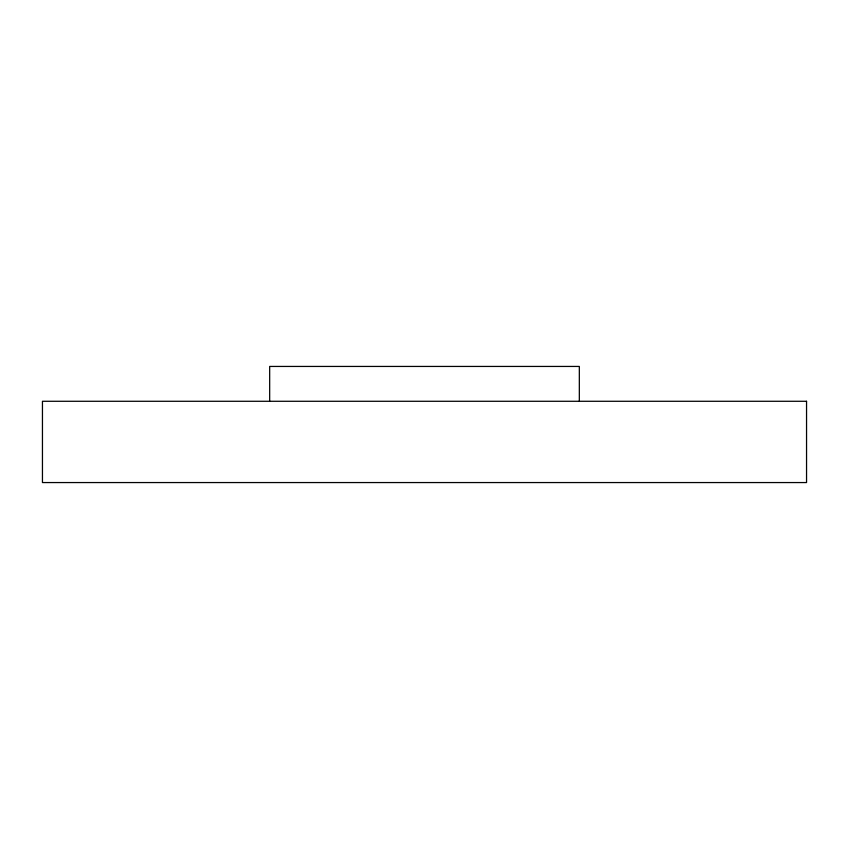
<?xml version="1.0" encoding="UTF-8"?>
<svg xmlns="http://www.w3.org/2000/svg" width="849" height="849" viewBox="0 0 849 849"><rect width="100%" height="100%" fill="white"/><g stroke="black" fill="none" stroke-linecap="round" stroke-linejoin="round"><path stroke-width="1.27" d="M579.326 401.28L579.326 366.439L269.674 366.439L269.674 401.28M806.55 401.28L42.45 401.28L42.45 482.561L806.55 482.561L806.55 401.28"/></g></svg>
